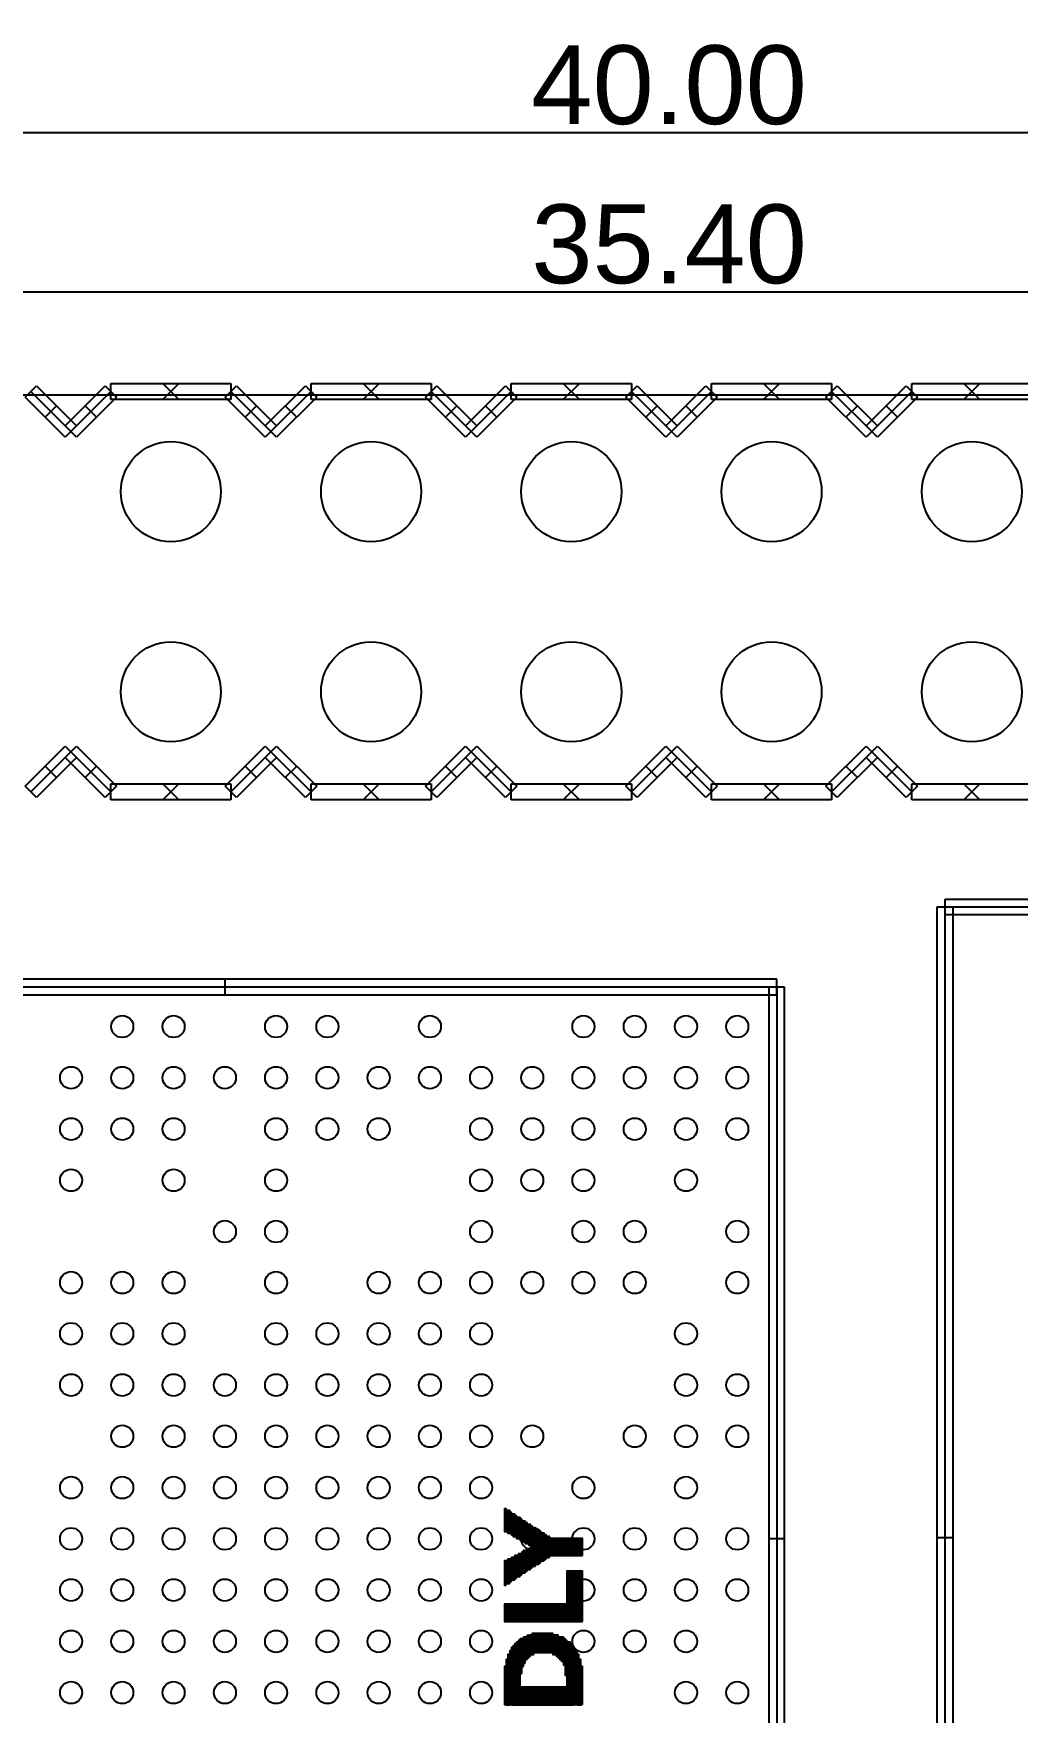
# Model space of a CAD drawing. Header units: millimetres. Extents: x -2.6 to 51, y -0.9 to 44.6.
# Drawn here: x 11.94 to 24.42, y 23.28 to 44.58 of the extents above; entities that cross this region are included whole.
import ezdxf

# ---------------------------------------------------------------- set-up
doc = ezdxf.new("R2010")
doc.units = ezdxf.units.MM
doc.header["$MEASUREMENT"] = 0
for name, color, linetype in [('BOTTOM', 11, 'Continuous'), ('SILK-BOT', 5, 'Continuous'), ('SILK-TOP', 12, 'Continuous'), ('TOP', 1, 'Continuous')]:
    doc.layers.add(name, color=color, linetype=linetype)
doc.styles.add('预设值', font='arial.ttf')
doc.dimstyles.new('尺寸标注造型 01', dxfattribs={"dimtxt": 1, "dimasz": 1, "dimexe": 0.5, "dimexo": 0.5, "dimgap": 0.09, "dimtad": 1, "dimtoh": 1, "dimzin": 1, "dimdsep": 46, "dimtxsty": '预设值', "dimcen": 0.5, "dimazin": 0, "dimtfac": 1, "dimtdec": 4, "dimtix": 1, "dimtmove": 0, "dimatfit": 3, "dimfxl": 1, "dimtolj": 1, "dimtzin": 1, "dimarcsym": 0})

# ---------------------------------------------------------------- blocks, each defined once
blk = doc.blocks.new('*D4')
at = {"layer": 'Defpoints', "color": 0}
for p in [(40, 43.325), (0, 36.856), (40, 36.856)]:
    blk.add_point(p, dxfattribs=at)
at = {"layer": 'TOP', "color": 0, "lineweight": -2}
for p, q in [((0, 37.356), (0, 43.825)), ((40, 37.356), (40, 43.825)), ((1, 43.325), (39, 43.325))]:
    blk.add_line(p, q, dxfattribs=at)
at = {"layer": 'TOP', "color": 0}
for points in [[(1, 43.492), (1, 43.158), (0, 43.325)], [(39, 43.158), (39, 43.492), (40, 43.325)]]:
    blk.add_solid(points, dxfattribs=at)
at = {"layer": 'TOP', "color": 0, "insert": (20, 43.926), "char_height": 1, "attachment_point": 5, "style": '预设值'}
blk.add_mtext('\\A1;40.00', dxfattribs=at)
blk = doc.blocks.new('*D5')
at = {"layer": 'Defpoints', "color": 0}
for p in [(37.7, 41.307), (2.3, 37.7), (37.7, 37.7)]:
    blk.add_point(p, dxfattribs=at)
at = {"layer": 'TOP', "color": 0, "lineweight": -2}
for p, q in [((2.3, 38.2), (2.3, 41.807)), ((37.7, 38.2), (37.7, 41.807)), ((3.3, 41.307), (36.7, 41.307))]:
    blk.add_line(p, q, dxfattribs=at)
at = {"layer": 'TOP', "color": 0}
for points in [[(3.3, 41.473), (3.3, 41.14), (2.3, 41.307)], [(36.7, 41.14), (36.7, 41.473), (37.7, 41.307)]]:
    blk.add_solid(points, dxfattribs=at)
at = {"layer": 'TOP', "color": 0, "insert": (20, 41.907), "char_height": 1, "attachment_point": 5, "style": '预设值'}
blk.add_mtext('\\A1;35.40', dxfattribs=at)

msp = doc.modelspace()

# ---------------------------------------------------------------- linework, layer by layer
at = {"layer": 'BOTTOM'}
for centre, radius in [((13.68, 38.77), 0.635), ((16.22, 38.77), 0.635), ((18.76, 38.77), 0.635), ((21.3, 38.77), 0.635), ((23.84, 38.77), 0.635), ((13.68, 36.23), 0.635), ((16.22, 36.23), 0.635), ((18.76, 36.23), 0.635), ((21.3, 36.23), 0.635), ((23.84, 36.23), 0.635), ((13.064, 31.984), 0.14), ((13.715, 31.984), 0.14), ((15.015, 31.984), 0.14), ((15.666, 31.984), 0.14), ((16.966, 31.984), 0.14), ((18.914, 31.984), 0.14), ((19.564, 31.984), 0.14), ((20.215, 31.984), 0.14), ((20.865, 31.984), 0.14), ((12.414, 31.334), 0.14), ((13.064, 31.334), 0.14), ((13.715, 31.334), 0.14), ((14.365, 31.334), 0.14), ((15.015, 31.334), 0.14), ((15.666, 31.334), 0.14), ((16.316, 31.334), 0.14), ((16.966, 31.334), 0.14), ((17.616, 31.334), 0.14), ((18.264, 31.334), 0.14), ((18.914, 31.334), 0.14), ((19.564, 31.334), 0.14), ((20.215, 31.334), 0.14), ((20.865, 31.334), 0.14), ((12.414, 30.683), 0.14), ((13.064, 30.683), 0.14), ((13.715, 30.683), 0.14), ((15.015, 30.683), 0.14), ((15.666, 30.683), 0.14), ((16.316, 30.683), 0.14), ((17.616, 30.683), 0.14), ((18.264, 30.683), 0.14), ((18.914, 30.683), 0.14), ((19.564, 30.683), 0.14), ((20.215, 30.683), 0.14), ((20.865, 30.683), 0.14), ((12.414, 30.033), 0.14), ((13.715, 30.033), 0.14), ((15.015, 30.033), 0.14), ((17.616, 30.033), 0.14), ((18.264, 30.033), 0.14), ((18.914, 30.033), 0.14), ((20.215, 30.033), 0.14), ((14.365, 29.383), 0.14), ((15.015, 29.383), 0.14), ((17.616, 29.383), 0.14), ((18.914, 29.383), 0.14), ((19.564, 29.383), 0.14), ((20.865, 29.383), 0.14), ((12.414, 28.735), 0.14), ((13.064, 28.735), 0.14), ((13.715, 28.735), 0.14), ((15.015, 28.735), 0.14), ((16.316, 28.735), 0.14), ((16.966, 28.735), 0.14), ((17.616, 28.735), 0.14), ((18.264, 28.735), 0.14), ((18.914, 28.735), 0.14), ((19.564, 28.735), 0.14), ((20.865, 28.735), 0.14), ((12.414, 28.085), 0.14), ((13.064, 28.085), 0.14), ((13.715, 28.085), 0.14), ((15.015, 28.085), 0.14), ((15.666, 28.085), 0.14), ((16.316, 28.085), 0.14), ((16.966, 28.085), 0.14), ((17.616, 28.085), 0.14), ((20.215, 28.085), 0.14), ((12.414, 27.435), 0.14), ((13.064, 27.435), 0.14), ((13.715, 27.435), 0.14), ((14.365, 27.435), 0.14), ((15.015, 27.435), 0.14), ((15.666, 27.435), 0.14), ((16.316, 27.435), 0.14), ((16.966, 27.435), 0.14), ((17.616, 27.435), 0.14), ((20.215, 27.435), 0.14), ((20.865, 27.435), 0.14), ((13.064, 26.785), 0.14), ((13.715, 26.785), 0.14), ((14.365, 26.785), 0.14), ((15.015, 26.785), 0.14), ((15.666, 26.785), 0.14), ((16.316, 26.785), 0.14), ((16.966, 26.785), 0.14), ((17.616, 26.785), 0.14), ((18.264, 26.785), 0.14), ((19.564, 26.785), 0.14), ((20.215, 26.785), 0.14), ((20.865, 26.785), 0.14), ((12.414, 26.134), 0.14), ((13.064, 26.134), 0.14), ((13.715, 26.134), 0.14), ((14.365, 26.134), 0.14), ((15.015, 26.134), 0.14), ((15.666, 26.134), 0.14), ((16.316, 26.134), 0.14), ((16.966, 26.134), 0.14), ((17.616, 26.134), 0.14), ((18.914, 26.134), 0.14), ((20.215, 26.134), 0.14), ((12.414, 25.484), 0.14), ((13.064, 25.484), 0.14), ((13.715, 25.484), 0.14), ((14.365, 25.484), 0.14), ((15.015, 25.484), 0.14), ((15.666, 25.484), 0.14), ((16.316, 25.484), 0.14), ((16.966, 25.484), 0.14), ((17.616, 25.484), 0.14), ((18.264, 25.484), 0.14), ((18.914, 25.484), 0.14), ((19.564, 25.484), 0.14), ((20.215, 25.484), 0.14), ((20.865, 25.484), 0.14), ((12.414, 24.834), 0.14), ((13.064, 24.834), 0.14), ((13.715, 24.834), 0.14), ((14.365, 24.834), 0.14), ((15.015, 24.834), 0.14), ((15.666, 24.834), 0.14), ((16.316, 24.834), 0.14), ((16.966, 24.834), 0.14), ((17.616, 24.834), 0.14), ((18.914, 24.834), 0.14), ((19.564, 24.834), 0.14), ((20.215, 24.834), 0.14), ((20.865, 24.834), 0.14), ((12.414, 24.183), 0.14), ((13.064, 24.183), 0.14), ((13.715, 24.183), 0.14), ((14.365, 24.183), 0.14), ((15.015, 24.183), 0.14), ((15.666, 24.183), 0.14), ((16.316, 24.183), 0.14), ((16.966, 24.183), 0.14), ((17.616, 24.183), 0.14), ((18.914, 24.183), 0.14), ((19.564, 24.183), 0.14), ((20.215, 24.183), 0.14), ((12.414, 23.533), 0.14), ((13.064, 23.533), 0.14), ((13.715, 23.533), 0.14), ((14.365, 23.533), 0.14), ((15.015, 23.533), 0.14), ((15.666, 23.533), 0.14), ((16.316, 23.533), 0.14), ((16.966, 23.533), 0.14), ((17.616, 23.533), 0.14), ((20.215, 23.533), 0.14), ((20.865, 23.533), 0.14)]:
    msp.add_circle(centre, radius, dxfattribs=at)
at = {"layer": 'SILK-BOT'}
for p, q in [((11.83, 39.968), (11.974, 40.112)), ((11.974, 40.112), (12.482, 39.604)), ((12.338, 39.604), (12.846, 40.112)), ((12.846, 40.112), (12.99, 39.968)), ((12.918, 39.938), (12.918, 40.142)), ((12.918, 40.142), (14.442, 40.142)), ((13.782, 39.938), (13.578, 40.142)), ((13.782, 40.142), (13.578, 39.938)), ((14.37, 39.968), (14.514, 40.112)), ((14.442, 40.142), (14.442, 39.938)), ((14.514, 40.112), (15.022, 39.604)), ((14.878, 39.604), (15.386, 40.112)), ((15.386, 40.112), (15.53, 39.968)), ((15.458, 39.938), (15.458, 40.142)), ((15.458, 40.142), (16.982, 40.142)), ((16.322, 39.938), (16.118, 40.142)), ((16.322, 40.142), (16.118, 39.938)), ((16.91, 39.968), (17.054, 40.112)), ((16.982, 40.142), (16.982, 39.938)), ((17.054, 40.112), (17.562, 39.604)), ((17.418, 39.604), (17.926, 40.112)), ((17.926, 40.112), (18.07, 39.968)), ((17.998, 39.938), (17.998, 40.142)), ((17.998, 40.142), (19.522, 40.142)), ((18.862, 39.938), (18.658, 40.142)), ((18.862, 40.142), (18.658, 39.938)), ((19.45, 39.968), (19.594, 40.112)), ((19.522, 40.142), (19.522, 39.938)), ((19.594, 40.112), (20.102, 39.604)), ((19.958, 39.604), (20.466, 40.112)), ((20.466, 40.112), (20.61, 39.968)), ((20.538, 39.938), (20.538, 40.142)), ((20.538, 40.142), (22.062, 40.142)), ((21.402, 39.938), (21.198, 40.142)), ((21.402, 40.142), (21.198, 39.938)), ((21.99, 39.968), (22.134, 40.112)), ((22.062, 40.142), (22.062, 39.938)), ((22.134, 40.112), (22.642, 39.604)), ((22.498, 39.604), (23.006, 40.112)), ((23.006, 40.112), (23.15, 39.968)), ((23.078, 39.938), (23.078, 40.142)), ((23.078, 40.142), (24.602, 40.142)), ((23.942, 39.938), (23.738, 40.142)), ((23.942, 40.142), (23.738, 39.938)), ((12.338, 39.46), (11.83, 39.968)), ((12.41, 39.532), (11.902, 40.04)), ((12.228, 39.858), (12.084, 39.714)), ((12.918, 40.04), (12.41, 39.532)), ((12.99, 39.968), (12.482, 39.46)), ((12.736, 39.714), (12.592, 39.858)), ((14.442, 39.938), (12.918, 39.938)), ((14.878, 39.46), (14.37, 39.968)), ((14.95, 39.532), (14.442, 40.04)), ((14.768, 39.858), (14.624, 39.714)), ((15.458, 40.04), (14.95, 39.532)), ((15.53, 39.968), (15.022, 39.46)), ((15.276, 39.714), (15.132, 39.858)), ((16.982, 39.938), (15.458, 39.938)), ((17.418, 39.46), (16.91, 39.968)), ((17.49, 39.532), (16.982, 40.04)), ((17.308, 39.858), (17.164, 39.714)), ((17.998, 40.04), (17.49, 39.532)), ((18.07, 39.968), (17.562, 39.46)), ((17.816, 39.714), (17.672, 39.858)), ((19.522, 39.938), (17.998, 39.938)), ((19.958, 39.46), (19.45, 39.968)), ((20.03, 39.532), (19.522, 40.04)), ((19.848, 39.858), (19.704, 39.714)), ((20.538, 40.04), (20.03, 39.532)), ((20.61, 39.968), (20.102, 39.46)), ((20.356, 39.714), (20.212, 39.858)), ((22.062, 39.938), (20.538, 39.938)), ((22.498, 39.46), (21.99, 39.968)), ((22.57, 39.532), (22.062, 40.04)), ((22.388, 39.858), (22.244, 39.714)), ((23.078, 40.04), (22.57, 39.532)), ((23.15, 39.968), (22.642, 39.46)), ((22.896, 39.714), (22.752, 39.858)), ((24.602, 39.938), (23.078, 39.938)), ((12.482, 39.604), (12.338, 39.46)), ((12.482, 39.46), (12.338, 39.604)), ((15.022, 39.46), (14.878, 39.604)), ((15.022, 39.604), (14.878, 39.46)), ((17.562, 39.604), (17.418, 39.46)), ((17.562, 39.46), (17.418, 39.604)), ((20.102, 39.604), (19.958, 39.46)), ((20.102, 39.46), (19.958, 39.604)), ((22.642, 39.604), (22.498, 39.46)), ((22.642, 39.46), (22.498, 39.604)), ((11.83, 35.032), (12.338, 35.54)), ((11.902, 34.96), (12.41, 35.468)), ((12.482, 35.396), (11.974, 34.888)), ((12.338, 35.54), (12.482, 35.396)), ((12.338, 35.396), (12.482, 35.54)), ((12.846, 34.888), (12.338, 35.396)), ((12.41, 35.468), (12.918, 34.96)), ((12.482, 35.54), (12.99, 35.032)), ((14.37, 35.032), (14.878, 35.54)), ((14.442, 34.96), (14.95, 35.468)), ((15.022, 35.396), (14.514, 34.888)), ((14.878, 35.54), (15.022, 35.396)), ((14.878, 35.396), (15.022, 35.54)), ((15.386, 34.888), (14.878, 35.396)), ((14.95, 35.468), (15.458, 34.96)), ((15.022, 35.54), (15.53, 35.032)), ((16.91, 35.032), (17.418, 35.54)), ((16.982, 34.96), (17.49, 35.468)), ((17.562, 35.396), (17.054, 34.888)), ((17.418, 35.54), (17.562, 35.396)), ((17.418, 35.396), (17.562, 35.54)), ((17.926, 34.888), (17.418, 35.396)), ((17.49, 35.468), (17.998, 34.96)), ((17.562, 35.54), (18.07, 35.032)), ((19.45, 35.032), (19.958, 35.54)), ((19.522, 34.96), (20.03, 35.468)), ((20.102, 35.396), (19.594, 34.888)), ((19.958, 35.54), (20.102, 35.396)), ((19.958, 35.396), (20.102, 35.54)), ((20.466, 34.888), (19.958, 35.396)), ((20.03, 35.468), (20.538, 34.96)), ((20.102, 35.54), (20.61, 35.032)), ((21.99, 35.032), (22.498, 35.54)), ((22.062, 34.96), (22.57, 35.468)), ((22.642, 35.396), (22.134, 34.888)), ((22.498, 35.54), (22.642, 35.396)), ((22.498, 35.396), (22.642, 35.54)), ((23.006, 34.888), (22.498, 35.396)), ((22.57, 35.468), (23.078, 34.96)), ((22.642, 35.54), (23.15, 35.032)), ((12.084, 35.286), (12.228, 35.142)), ((12.592, 35.142), (12.736, 35.286)), ((14.624, 35.286), (14.768, 35.142)), ((15.132, 35.142), (15.276, 35.286)), ((17.164, 35.286), (17.308, 35.142)), ((17.672, 35.142), (17.816, 35.286)), ((19.704, 35.286), (19.848, 35.142)), ((20.212, 35.142), (20.356, 35.286)), ((22.244, 35.286), (22.388, 35.142)), ((22.752, 35.142), (22.896, 35.286)), ((11.974, 34.888), (11.83, 35.032)), ((12.99, 35.032), (12.846, 34.888)), ((12.918, 34.858), (12.918, 35.062)), ((12.918, 35.062), (14.442, 35.062)), ((13.578, 35.062), (13.782, 34.858)), ((13.578, 34.858), (13.782, 35.062)), ((14.514, 34.888), (14.37, 35.032)), ((14.442, 35.062), (14.442, 34.858)), ((15.53, 35.032), (15.386, 34.888)), ((15.458, 34.858), (15.458, 35.062)), ((15.458, 35.062), (16.982, 35.062)), ((16.118, 35.062), (16.322, 34.858)), ((16.118, 34.858), (16.322, 35.062)), ((17.054, 34.888), (16.91, 35.032)), ((16.982, 35.062), (16.982, 34.858)), ((18.07, 35.032), (17.926, 34.888)), ((17.998, 34.858), (17.998, 35.062)), ((17.998, 35.062), (19.522, 35.062)), ((18.658, 35.062), (18.862, 34.858)), ((18.658, 34.858), (18.862, 35.062)), ((19.594, 34.888), (19.45, 35.032)), ((19.522, 35.062), (19.522, 34.858)), ((20.61, 35.032), (20.466, 34.888)), ((20.538, 34.858), (20.538, 35.062)), ((20.538, 35.062), (22.062, 35.062)), ((21.198, 35.062), (21.402, 34.858)), ((21.198, 34.858), (21.402, 35.062)), ((22.134, 34.888), (21.99, 35.032)), ((22.062, 35.062), (22.062, 34.858)), ((23.15, 35.032), (23.006, 34.888)), ((23.078, 34.858), (23.078, 35.062)), ((23.078, 35.062), (24.602, 35.062)), ((23.738, 35.062), (23.942, 34.858)), ((23.738, 34.858), (23.942, 35.062)), ((14.442, 34.858), (12.918, 34.858)), ((16.982, 34.858), (15.458, 34.858)), ((19.522, 34.858), (17.998, 34.858)), ((22.062, 34.858), (20.538, 34.858)), ((24.602, 34.858), (23.078, 34.858)), ((21.365, 32.585), (7.365, 32.585)), ((21.365, 32.484), (7.365, 32.484)), ((7.365, 32.384), (21.365, 32.384)), ((14.365, 32.585), (14.365, 32.384)), ((21.466, 32.484), (21.265, 32.484)), ((21.265, 32.484), (21.265, 18.484)), ((21.365, 32.384), (21.365, 32.585)), ((21.365, 32.484), (21.365, 18.484)), ((21.466, 18.484), (21.466, 32.484)), ((21.466, 25.484), (21.265, 25.484))]:
    msp.add_line(p, q, dxfattribs=at)
at = {"layer": 'SILK-TOP'}
for p, q in [((11.83, 39.968), (11.974, 40.112)), ((11.974, 40.112), (12.482, 39.604)), ((12.338, 39.604), (12.846, 40.112)), ((12.846, 40.112), (12.99, 39.968)), ((12.918, 39.938), (12.918, 40.142)), ((12.918, 40.142), (14.442, 40.142)), ((13.782, 39.938), (13.578, 40.142)), ((13.782, 40.142), (13.578, 39.938)), ((14.37, 39.968), (14.514, 40.112)), ((14.442, 40.142), (14.442, 39.938)), ((14.514, 40.112), (15.022, 39.604)), ((14.878, 39.604), (15.386, 40.112)), ((15.386, 40.112), (15.53, 39.968)), ((15.458, 39.938), (15.458, 40.142)), ((15.458, 40.142), (16.982, 40.142)), ((16.322, 39.938), (16.118, 40.142)), ((16.322, 40.142), (16.118, 39.938)), ((16.91, 39.968), (17.054, 40.112)), ((16.982, 40.142), (16.982, 39.938)), ((17.054, 40.112), (17.562, 39.604)), ((17.418, 39.604), (17.926, 40.112)), ((17.926, 40.112), (18.07, 39.968)), ((17.998, 39.938), (17.998, 40.142)), ((17.998, 40.142), (19.522, 40.142)), ((18.862, 39.938), (18.658, 40.142)), ((18.862, 40.142), (18.658, 39.938)), ((19.45, 39.968), (19.594, 40.112)), ((19.522, 40.142), (19.522, 39.938)), ((19.594, 40.112), (20.102, 39.604)), ((19.958, 39.604), (20.466, 40.112)), ((20.466, 40.112), (20.61, 39.968)), ((20.538, 39.938), (20.538, 40.142)), ((20.538, 40.142), (22.062, 40.142)), ((21.402, 39.938), (21.198, 40.142)), ((21.402, 40.142), (21.198, 39.938)), ((21.99, 39.968), (22.134, 40.112)), ((22.062, 40.142), (22.062, 39.938)), ((22.134, 40.112), (22.642, 39.604)), ((22.498, 39.604), (23.006, 40.112)), ((23.006, 40.112), (23.15, 39.968)), ((23.078, 39.938), (23.078, 40.142)), ((23.078, 40.142), (24.602, 40.142)), ((23.942, 39.938), (23.738, 40.142)), ((23.942, 40.142), (23.738, 39.938)), ((12.338, 39.46), (11.83, 39.968)), ((12.41, 39.532), (11.902, 40.04)), ((12.228, 39.858), (12.084, 39.714)), ((12.918, 40.04), (12.41, 39.532)), ((12.99, 39.968), (12.482, 39.46)), ((12.736, 39.714), (12.592, 39.858)), ((14.442, 39.938), (12.918, 39.938)), ((14.878, 39.46), (14.37, 39.968)), ((14.95, 39.532), (14.442, 40.04)), ((14.768, 39.858), (14.624, 39.714)), ((15.458, 40.04), (14.95, 39.532)), ((15.53, 39.968), (15.022, 39.46)), ((15.276, 39.714), (15.132, 39.858)), ((16.982, 39.938), (15.458, 39.938)), ((17.418, 39.46), (16.91, 39.968)), ((17.49, 39.532), (16.982, 40.04)), ((17.308, 39.858), (17.164, 39.714)), ((17.998, 40.04), (17.49, 39.532)), ((18.07, 39.968), (17.562, 39.46)), ((17.816, 39.714), (17.672, 39.858)), ((19.522, 39.938), (17.998, 39.938)), ((19.958, 39.46), (19.45, 39.968)), ((20.03, 39.532), (19.522, 40.04)), ((19.848, 39.858), (19.704, 39.714)), ((20.538, 40.04), (20.03, 39.532)), ((20.61, 39.968), (20.102, 39.46)), ((20.356, 39.714), (20.212, 39.858)), ((22.062, 39.938), (20.538, 39.938)), ((22.498, 39.46), (21.99, 39.968)), ((22.57, 39.532), (22.062, 40.04)), ((22.388, 39.858), (22.244, 39.714)), ((23.078, 40.04), (22.57, 39.532)), ((23.15, 39.968), (22.642, 39.46)), ((22.896, 39.714), (22.752, 39.858)), ((24.602, 39.938), (23.078, 39.938)), ((12.482, 39.46), (12.338, 39.604)), ((12.482, 39.604), (12.338, 39.46)), ((15.022, 39.46), (14.878, 39.604)), ((15.022, 39.604), (14.878, 39.46)), ((17.562, 39.46), (17.418, 39.604)), ((17.562, 39.604), (17.418, 39.46)), ((20.102, 39.46), (19.958, 39.604)), ((20.102, 39.604), (19.958, 39.46)), ((22.642, 39.46), (22.498, 39.604)), ((22.642, 39.604), (22.498, 39.46)), ((11.83, 35.032), (12.338, 35.54)), ((11.902, 34.96), (12.41, 35.468)), ((12.482, 35.396), (11.974, 34.888)), ((12.338, 35.54), (12.482, 35.396)), ((12.338, 35.396), (12.482, 35.54)), ((12.846, 34.888), (12.338, 35.396)), ((12.41, 35.468), (12.918, 34.96)), ((12.482, 35.54), (12.99, 35.032)), ((14.37, 35.032), (14.878, 35.54)), ((14.442, 34.96), (14.95, 35.468)), ((15.022, 35.396), (14.514, 34.888)), ((14.878, 35.54), (15.022, 35.396)), ((14.878, 35.396), (15.022, 35.54)), ((15.386, 34.888), (14.878, 35.396)), ((14.95, 35.468), (15.458, 34.96)), ((15.022, 35.54), (15.53, 35.032)), ((16.91, 35.032), (17.418, 35.54)), ((16.982, 34.96), (17.49, 35.468)), ((17.562, 35.396), (17.054, 34.888)), ((17.418, 35.54), (17.562, 35.396)), ((17.418, 35.396), (17.562, 35.54)), ((17.926, 34.888), (17.418, 35.396)), ((17.49, 35.468), (17.998, 34.96)), ((17.562, 35.54), (18.07, 35.032)), ((19.45, 35.032), (19.958, 35.54)), ((19.522, 34.96), (20.03, 35.468)), ((20.102, 35.396), (19.594, 34.888)), ((19.958, 35.54), (20.102, 35.396)), ((19.958, 35.396), (20.102, 35.54)), ((20.466, 34.888), (19.958, 35.396)), ((20.03, 35.468), (20.538, 34.96)), ((20.102, 35.54), (20.61, 35.032)), ((21.99, 35.032), (22.498, 35.54)), ((22.062, 34.96), (22.57, 35.468)), ((22.642, 35.396), (22.134, 34.888)), ((22.498, 35.54), (22.642, 35.396)), ((22.498, 35.396), (22.642, 35.54)), ((23.006, 34.888), (22.498, 35.396)), ((22.57, 35.468), (23.078, 34.96)), ((22.642, 35.54), (23.15, 35.032)), ((12.084, 35.286), (12.228, 35.142)), ((12.592, 35.142), (12.736, 35.286)), ((14.624, 35.286), (14.768, 35.142)), ((15.132, 35.142), (15.276, 35.286)), ((17.164, 35.286), (17.308, 35.142)), ((17.672, 35.142), (17.816, 35.286)), ((19.704, 35.286), (19.848, 35.142)), ((20.212, 35.142), (20.356, 35.286)), ((22.244, 35.286), (22.388, 35.142)), ((22.752, 35.142), (22.896, 35.286)), ((11.974, 34.888), (11.83, 35.032)), ((12.99, 35.032), (12.846, 34.888)), ((12.918, 34.858), (12.918, 35.062)), ((12.918, 35.062), (14.442, 35.062)), ((13.578, 35.062), (13.782, 34.858)), ((13.578, 34.858), (13.782, 35.062)), ((14.514, 34.888), (14.37, 35.032)), ((14.442, 35.062), (14.442, 34.858)), ((15.53, 35.032), (15.386, 34.888)), ((15.458, 34.858), (15.458, 35.062)), ((15.458, 35.062), (16.982, 35.062)), ((16.118, 35.062), (16.322, 34.858)), ((16.118, 34.858), (16.322, 35.062)), ((17.054, 34.888), (16.91, 35.032)), ((16.982, 35.062), (16.982, 34.858)), ((18.07, 35.032), (17.926, 34.888)), ((17.998, 34.858), (17.998, 35.062)), ((17.998, 35.062), (19.522, 35.062)), ((18.658, 35.062), (18.862, 34.858)), ((18.658, 34.858), (18.862, 35.062)), ((19.594, 34.888), (19.45, 35.032)), ((19.522, 35.062), (19.522, 34.858)), ((20.61, 35.032), (20.466, 34.888)), ((20.538, 34.858), (20.538, 35.062)), ((20.538, 35.062), (22.062, 35.062)), ((21.198, 35.062), (21.402, 34.858)), ((21.198, 34.858), (21.402, 35.062)), ((22.134, 34.888), (21.99, 35.032)), ((22.062, 35.062), (22.062, 34.858)), ((23.15, 35.032), (23.006, 34.888)), ((23.078, 34.858), (23.078, 35.062)), ((23.078, 35.062), (24.602, 35.062)), ((23.738, 35.062), (23.942, 34.858)), ((23.738, 34.858), (23.942, 35.062)), ((14.442, 34.858), (12.918, 34.858)), ((16.982, 34.858), (15.458, 34.858)), ((19.522, 34.858), (17.998, 34.858)), ((22.062, 34.858), (20.538, 34.858)), ((24.602, 34.858), (23.078, 34.858)), ((23.4, 17.499), (23.4, 33.501)), ((23.4, 33.501), (23.6, 33.501)), ((23.5, 33.401), (23.5, 33.601)), ((23.5, 33.601), (44.892, 33.601)), ((23.5, 17.499), (23.5, 33.501)), ((23.5, 33.501), (44.892, 33.501)), ((23.6, 33.501), (23.6, 17.499)), ((44.892, 33.401), (23.5, 33.401)), ((23.4, 25.5), (23.6, 25.5))]:
    msp.add_line(p, q, dxfattribs=at)
for points in [[(17.934, 25.578), (17.934, 25.864), (17.912, 25.864), (17.912, 25.578), (17.934, 25.578)], [(17.956, 25.578), (17.956, 25.842), (17.934, 25.842), (17.934, 25.578), (17.956, 25.578)], [(17.978, 25.556), (17.978, 25.842), (17.956, 25.842), (17.956, 25.556), (17.978, 25.556)], [(18, 25.556), (18, 25.82), (17.978, 25.82), (17.978, 25.556), (18, 25.556)], [(18.022, 25.534), (18.022, 25.798), (18, 25.798), (18, 25.534), (18.022, 25.534)], [(18.044, 25.512), (18.044, 25.798), (18.022, 25.798), (18.022, 25.512), (18.044, 25.512)], [(18.066, 25.512), (18.066, 25.776), (18.044, 25.776), (18.044, 25.512), (18.066, 25.512)], [(18.088, 25.49), (18.088, 25.754), (18.066, 25.754), (18.066, 25.49), (18.088, 25.49)], [(18.11, 25.49), (18.11, 25.754), (18.088, 25.754), (18.088, 25.49), (18.11, 25.49)], [(18.132, 25.468), (18.132, 25.732), (18.11, 25.732), (18.11, 25.468), (18.132, 25.468)], [(18.154, 25.468), (18.154, 25.71), (18.132, 25.71), (18.132, 25.468), (18.154, 25.468)], [(18.176, 25.446), (18.176, 25.71), (18.154, 25.71), (18.154, 25.446), (18.176, 25.446)], [(18.198, 25.425), (18.198, 25.688), (18.176, 25.688), (18.176, 25.425), (18.198, 25.425)], [(18.22, 25.425), (18.22, 25.666), (18.198, 25.666), (18.198, 25.425), (18.22, 25.425)], [(18.242, 25.402), (18.242, 25.666), (18.22, 25.666), (18.22, 25.402), (18.242, 25.402)], [(18.264, 25.403), (18.264, 25.644), (18.242, 25.644), (18.242, 25.403), (18.264, 25.403)], [(18.285, 25.139), (18.285, 25.622), (18.263, 25.622), (18.263, 25.139), (18.285, 25.139)], [(18.307, 25.139), (18.307, 25.622), (18.285, 25.622), (18.285, 25.139), (18.307, 25.139)], [(18.329, 25.161), (18.329, 25.6), (18.307, 25.6), (18.307, 25.161), (18.329, 25.161)], [(18.351, 25.161), (18.351, 25.6), (18.329, 25.6), (18.329, 25.161), (18.351, 25.161)], [(18.373, 25.183), (18.373, 25.578), (18.351, 25.578), (18.351, 25.183), (18.373, 25.183)], [(18.22, 25.095), (18.22, 25.358), (18.198, 25.358), (18.198, 25.095), (18.22, 25.095)], [(18.242, 25.095), (18.242, 25.358), (18.22, 25.358), (18.22, 25.095), (18.242, 25.095)], [(18.264, 25.117), (18.264, 25.38), (18.242, 25.38), (18.242, 25.117), (18.264, 25.117)], [(18.395, 25.205), (18.395, 25.556), (18.373, 25.556), (18.373, 25.205), (18.395, 25.205)], [(18.417, 25.205), (18.417, 25.556), (18.395, 25.556), (18.395, 25.205), (18.417, 25.205)], [(18.439, 25.227), (18.439, 25.534), (18.417, 25.534), (18.417, 25.227), (18.439, 25.227)], [(18.461, 25.249), (18.461, 25.512), (18.439, 25.512), (18.439, 25.249), (18.461, 25.249)], [(18.483, 25.249), (18.483, 25.512), (18.461, 25.512), (18.461, 25.249), (18.483, 25.249)], [(18.505, 25.271), (18.505, 25.49), (18.483, 25.49), (18.483, 25.271), (18.505, 25.271)], [(18.527, 25.271), (18.527, 25.49), (18.505, 25.49), (18.505, 25.271), (18.527, 25.271)], [(18.549, 25.271), (18.549, 25.49), (18.527, 25.49), (18.527, 25.271), (18.549, 25.271)], [(18.571, 25.271), (18.571, 25.49), (18.549, 25.49), (18.549, 25.271), (18.571, 25.271)], [(18.593, 25.271), (18.593, 25.49), (18.571, 25.49), (18.571, 25.271), (18.593, 25.271)], [(18.615, 25.271), (18.615, 25.49), (18.593, 25.49), (18.593, 25.271), (18.615, 25.271)], [(18.637, 25.271), (18.637, 25.49), (18.615, 25.49), (18.615, 25.271), (18.637, 25.271)], [(18.659, 25.271), (18.659, 25.49), (18.637, 25.49), (18.637, 25.271), (18.659, 25.271)], [(18.681, 25.271), (18.681, 25.49), (18.659, 25.49), (18.659, 25.271), (18.681, 25.271)], [(18.703, 25.271), (18.703, 25.49), (18.681, 25.49), (18.681, 25.271), (18.703, 25.271)], [(18.725, 25.271), (18.725, 25.49), (18.703, 25.49), (18.703, 25.271), (18.725, 25.271)], [(18.747, 25.271), (18.747, 25.49), (18.725, 25.49), (18.725, 25.271), (18.747, 25.271)], [(18.769, 25.271), (18.769, 25.49), (18.747, 25.49), (18.747, 25.271), (18.769, 25.271)], [(18.791, 25.271), (18.791, 25.49), (18.769, 25.49), (18.769, 25.271), (18.791, 25.271)], [(18.813, 25.271), (18.813, 25.49), (18.791, 25.49), (18.791, 25.271), (18.813, 25.271)], [(18.835, 25.271), (18.835, 25.49), (18.813, 25.49), (18.813, 25.271), (18.835, 25.271)], [(18.857, 25.271), (18.857, 25.49), (18.835, 25.49), (18.835, 25.271), (18.857, 25.271)], [(18.879, 25.271), (18.879, 25.49), (18.857, 25.49), (18.857, 25.271), (18.879, 25.271)], [(18.901, 25.271), (18.901, 25.49), (18.879, 25.49), (18.879, 25.271), (18.901, 25.271)], [(17.934, 24.897), (17.934, 25.205), (17.912, 25.205), (17.912, 24.897), (17.934, 24.897)], [(17.956, 24.919), (17.956, 25.205), (17.934, 25.205), (17.934, 24.919), (17.956, 24.919)], [(17.978, 24.919), (17.978, 25.227), (17.956, 25.227), (17.956, 24.919), (17.978, 24.919)], [(18, 24.941), (18, 25.227), (17.978, 25.227), (17.978, 24.941), (18, 24.941)], [(18.022, 24.963), (18.022, 25.249), (18, 25.249), (18, 24.963), (18.022, 24.963)], [(18.044, 24.963), (18.044, 25.249), (18.022, 25.249), (18.022, 24.963), (18.044, 24.963)], [(18.066, 24.985), (18.066, 25.271), (18.044, 25.271), (18.044, 24.985), (18.066, 24.985)], [(18.088, 25.007), (18.088, 25.271), (18.066, 25.271), (18.066, 25.007), (18.088, 25.007)], [(18.11, 25.007), (18.11, 25.293), (18.088, 25.293), (18.088, 25.007), (18.11, 25.007)], [(18.132, 25.029), (18.132, 25.293), (18.11, 25.293), (18.11, 25.029), (18.132, 25.029)], [(18.154, 25.051), (18.154, 25.315), (18.132, 25.315), (18.132, 25.051), (18.154, 25.051)], [(18.176, 25.051), (18.176, 25.336), (18.154, 25.336), (18.154, 25.051), (18.176, 25.051)], [(18.198, 25.073), (18.198, 25.337), (18.176, 25.337), (18.176, 25.073), (18.198, 25.073)], [(18.725, 24.435), (18.725, 25.073), (18.703, 25.073), (18.703, 24.435), (18.725, 24.435)], [(18.747, 24.435), (18.747, 25.073), (18.725, 25.073), (18.725, 24.435), (18.747, 24.435)], [(18.769, 24.435), (18.769, 25.073), (18.747, 25.073), (18.747, 24.435), (18.769, 24.435)], [(18.791, 24.435), (18.791, 25.073), (18.769, 25.073), (18.769, 24.435), (18.791, 24.435)], [(18.813, 24.435), (18.813, 25.073), (18.791, 25.073), (18.791, 24.435), (18.813, 24.435)], [(18.835, 24.435), (18.835, 25.073), (18.813, 25.073), (18.813, 24.435), (18.835, 24.435)], [(18.857, 24.435), (18.857, 25.073), (18.835, 25.073), (18.835, 24.435), (18.857, 24.435)], [(18.879, 24.435), (18.879, 25.073), (18.857, 25.073), (18.857, 24.435), (18.879, 24.435)], [(18.901, 24.435), (18.901, 25.073), (18.879, 25.073), (18.879, 24.435), (18.901, 24.435)], [(17.934, 24.435), (17.934, 24.655), (17.912, 24.655), (17.912, 24.435), (17.934, 24.435)], [(17.956, 24.435), (17.956, 24.655), (17.934, 24.655), (17.934, 24.435), (17.956, 24.435)], [(17.978, 24.435), (17.978, 24.655), (17.956, 24.655), (17.956, 24.435), (17.978, 24.435)], [(18, 24.435), (18, 24.655), (17.978, 24.655), (17.978, 24.435), (18, 24.435)], [(18.022, 24.435), (18.022, 24.655), (18, 24.655), (18, 24.435), (18.022, 24.435)], [(18.044, 24.435), (18.044, 24.655), (18.022, 24.655), (18.022, 24.435), (18.044, 24.435)], [(18.066, 24.435), (18.066, 24.655), (18.044, 24.655), (18.044, 24.435), (18.066, 24.435)], [(18.088, 24.435), (18.088, 24.655), (18.066, 24.655), (18.066, 24.435), (18.088, 24.435)], [(18.11, 24.435), (18.11, 24.655), (18.088, 24.655), (18.088, 24.435), (18.11, 24.435)], [(18.132, 24.435), (18.132, 24.655), (18.11, 24.655), (18.11, 24.435), (18.132, 24.435)], [(18.154, 24.435), (18.154, 24.655), (18.132, 24.655), (18.132, 24.435), (18.154, 24.435)], [(18.176, 24.435), (18.176, 24.655), (18.154, 24.655), (18.154, 24.435), (18.176, 24.435)], [(18.198, 24.435), (18.198, 24.655), (18.176, 24.655), (18.176, 24.435), (18.198, 24.435)], [(18.22, 24.435), (18.22, 24.655), (18.198, 24.655), (18.198, 24.435), (18.22, 24.435)], [(18.242, 24.435), (18.242, 24.655), (18.22, 24.655), (18.22, 24.435), (18.242, 24.435)], [(18.264, 24.435), (18.264, 24.655), (18.242, 24.655), (18.242, 24.435), (18.264, 24.435)], [(18.285, 24.435), (18.285, 24.655), (18.263, 24.655), (18.263, 24.435), (18.285, 24.435)], [(18.307, 24.435), (18.307, 24.655), (18.285, 24.655), (18.285, 24.435), (18.307, 24.435)], [(18.329, 24.435), (18.329, 24.655), (18.307, 24.655), (18.307, 24.435), (18.329, 24.435)], [(18.351, 24.435), (18.351, 24.655), (18.329, 24.655), (18.329, 24.435), (18.351, 24.435)], [(18.373, 24.435), (18.373, 24.655), (18.351, 24.655), (18.351, 24.435), (18.373, 24.435)], [(18.395, 24.435), (18.395, 24.655), (18.373, 24.655), (18.373, 24.435), (18.395, 24.435)], [(18.417, 24.435), (18.417, 24.655), (18.395, 24.655), (18.395, 24.435), (18.417, 24.435)], [(18.439, 24.435), (18.439, 24.655), (18.417, 24.655), (18.417, 24.435), (18.439, 24.435)], [(18.461, 24.435), (18.461, 24.655), (18.439, 24.655), (18.439, 24.435), (18.461, 24.435)], [(18.483, 24.435), (18.483, 24.655), (18.461, 24.655), (18.461, 24.435), (18.483, 24.435)], [(18.505, 24.435), (18.505, 24.655), (18.483, 24.655), (18.483, 24.435), (18.505, 24.435)], [(18.527, 24.435), (18.527, 24.655), (18.505, 24.655), (18.505, 24.435), (18.527, 24.435)], [(18.549, 24.435), (18.549, 24.655), (18.527, 24.655), (18.527, 24.435), (18.549, 24.435)], [(18.571, 24.435), (18.571, 24.655), (18.549, 24.655), (18.549, 24.435), (18.571, 24.435)], [(18.593, 24.435), (18.593, 24.655), (18.571, 24.655), (18.571, 24.435), (18.593, 24.435)], [(18.615, 24.435), (18.615, 24.655), (18.593, 24.655), (18.593, 24.435), (18.615, 24.435)], [(18.637, 24.435), (18.637, 24.655), (18.615, 24.655), (18.615, 24.435), (18.637, 24.435)], [(18.659, 24.435), (18.659, 24.655), (18.637, 24.655), (18.637, 24.435), (18.659, 24.435)], [(18.681, 24.435), (18.681, 24.655), (18.659, 24.655), (18.659, 24.435), (18.681, 24.435)], [(18.703, 24.435), (18.703, 24.655), (18.681, 24.655), (18.681, 24.435), (18.703, 24.435)], [(18.022, 23.38), (18.022, 24.106), (18, 24.106), (18, 23.38), (18.022, 23.38)], [(18.044, 23.38), (18.044, 24.128), (18.022, 24.128), (18.022, 23.38), (18.044, 23.38)], [(18.066, 23.38), (18.066, 24.15), (18.044, 24.15), (18.044, 23.38), (18.066, 23.38)], [(18.088, 23.38), (18.088, 24.172), (18.066, 24.172), (18.066, 23.38), (18.088, 23.38)], [(18.11, 23.38), (18.11, 24.194), (18.088, 24.194), (18.088, 23.38), (18.11, 23.38)], [(18.132, 23.776), (18.132, 24.216), (18.11, 24.216), (18.11, 23.776), (18.132, 23.776)], [(18.154, 23.864), (18.154, 24.216), (18.132, 24.216), (18.132, 23.864), (18.154, 23.864)], [(18.176, 23.908), (18.176, 24.238), (18.154, 24.238), (18.154, 23.908), (18.176, 23.908)], [(18.198, 23.952), (18.198, 24.238), (18.176, 24.238), (18.176, 23.952), (18.198, 23.952)], [(18.22, 23.974), (18.22, 24.259), (18.198, 24.259), (18.198, 23.974), (18.22, 23.974)], [(18.242, 23.996), (18.242, 24.26), (18.22, 24.26), (18.22, 23.996), (18.242, 23.996)], [(18.264, 24.018), (18.264, 24.26), (18.242, 24.26), (18.242, 24.018), (18.264, 24.018)], [(18.285, 24.018), (18.285, 24.282), (18.263, 24.282), (18.263, 24.018), (18.285, 24.018)], [(18.307, 24.04), (18.307, 24.282), (18.285, 24.282), (18.285, 24.04), (18.307, 24.04)], [(18.329, 24.04), (18.329, 24.282), (18.307, 24.282), (18.307, 24.04), (18.329, 24.04)], [(18.351, 24.04), (18.351, 24.282), (18.329, 24.282), (18.329, 24.04), (18.351, 24.04)], [(18.373, 24.04), (18.373, 24.282), (18.351, 24.282), (18.351, 24.04), (18.373, 24.04)], [(18.395, 24.04), (18.395, 24.282), (18.373, 24.282), (18.373, 24.04), (18.395, 24.04)], [(18.417, 24.04), (18.417, 24.282), (18.395, 24.282), (18.395, 24.04), (18.417, 24.04)], [(18.439, 24.04), (18.439, 24.282), (18.417, 24.282), (18.417, 24.04), (18.439, 24.04)], [(18.461, 24.04), (18.461, 24.282), (18.439, 24.282), (18.439, 24.04), (18.461, 24.04)], [(18.483, 24.04), (18.483, 24.282), (18.461, 24.282), (18.461, 24.04), (18.483, 24.04)], [(18.505, 24.04), (18.505, 24.282), (18.483, 24.282), (18.483, 24.04), (18.505, 24.04)], [(18.527, 24.04), (18.527, 24.282), (18.505, 24.282), (18.505, 24.04), (18.527, 24.04)], [(18.549, 24.018), (18.549, 24.26), (18.527, 24.26), (18.527, 24.018), (18.549, 24.018)], [(18.571, 24.018), (18.571, 24.26), (18.549, 24.26), (18.549, 24.018), (18.571, 24.018)], [(18.593, 23.996), (18.593, 24.26), (18.571, 24.26), (18.571, 23.996), (18.593, 23.996)], [(18.615, 23.974), (18.615, 24.238), (18.593, 24.238), (18.593, 23.974), (18.615, 23.974)], [(18.637, 23.952), (18.637, 24.238), (18.615, 24.238), (18.615, 23.952), (18.637, 23.952)], [(18.659, 23.93), (18.659, 24.238), (18.637, 24.238), (18.637, 23.93), (18.659, 23.93)], [(18.681, 23.886), (18.681, 24.216), (18.659, 24.216), (18.659, 23.886), (18.681, 23.886)], [(18.703, 23.754), (18.703, 24.194), (18.681, 24.194), (18.681, 23.754), (18.703, 23.754)], [(18.725, 23.38), (18.725, 24.172), (18.703, 24.172), (18.703, 23.38), (18.725, 23.38)], [(18.747, 23.38), (18.747, 24.172), (18.725, 24.172), (18.725, 23.38), (18.747, 23.38)], [(18.769, 23.38), (18.769, 24.15), (18.747, 24.15), (18.747, 23.38), (18.769, 23.38)], [(18.791, 23.38), (18.791, 24.106), (18.769, 24.106), (18.769, 23.38), (18.791, 23.38)], [(18.813, 23.381), (18.813, 24.084), (18.791, 24.084), (18.791, 23.381), (18.813, 23.381)], [(17.934, 23.381), (17.934, 23.864), (17.912, 23.864), (17.912, 23.381), (17.934, 23.381)], [(17.956, 23.38), (17.956, 23.952), (17.934, 23.952), (17.934, 23.38), (17.956, 23.38)], [(17.978, 23.38), (17.978, 24.018), (17.956, 24.018), (17.956, 23.38), (17.978, 23.38)], [(18, 23.381), (18, 24.062), (17.978, 24.062), (17.978, 23.381), (18, 23.381)], [(18.835, 23.381), (18.835, 24.04), (18.813, 24.04), (18.813, 23.381), (18.835, 23.381)], [(18.857, 23.38), (18.857, 24.018), (18.835, 24.018), (18.835, 23.38), (18.857, 23.38)], [(18.879, 23.38), (18.879, 23.952), (18.857, 23.952), (18.857, 23.38), (18.879, 23.38)], [(18.901, 23.381), (18.901, 23.864), (18.879, 23.864), (18.879, 23.381), (18.901, 23.381)], [(18.132, 23.38), (18.132, 23.6), (18.11, 23.6), (18.11, 23.38), (18.132, 23.38)], [(18.154, 23.38), (18.154, 23.6), (18.132, 23.6), (18.132, 23.38), (18.154, 23.38)], [(18.176, 23.38), (18.176, 23.6), (18.154, 23.6), (18.154, 23.38), (18.176, 23.38)], [(18.198, 23.38), (18.198, 23.6), (18.176, 23.6), (18.176, 23.38), (18.198, 23.38)], [(18.22, 23.38), (18.22, 23.6), (18.198, 23.6), (18.198, 23.38), (18.22, 23.38)], [(18.242, 23.38), (18.242, 23.6), (18.22, 23.6), (18.22, 23.38), (18.242, 23.38)], [(18.264, 23.38), (18.264, 23.6), (18.242, 23.6), (18.242, 23.38), (18.264, 23.38)], [(18.285, 23.38), (18.285, 23.6), (18.263, 23.6), (18.263, 23.38), (18.285, 23.38)], [(18.307, 23.38), (18.307, 23.6), (18.285, 23.6), (18.285, 23.38), (18.307, 23.38)], [(18.329, 23.38), (18.329, 23.6), (18.307, 23.6), (18.307, 23.38), (18.329, 23.38)], [(18.351, 23.38), (18.351, 23.6), (18.329, 23.6), (18.329, 23.38), (18.351, 23.38)], [(18.373, 23.38), (18.373, 23.6), (18.351, 23.6), (18.351, 23.38), (18.373, 23.38)], [(18.395, 23.38), (18.395, 23.6), (18.373, 23.6), (18.373, 23.38), (18.395, 23.38)], [(18.417, 23.38), (18.417, 23.6), (18.395, 23.6), (18.395, 23.38), (18.417, 23.38)], [(18.439, 23.38), (18.439, 23.6), (18.417, 23.6), (18.417, 23.38), (18.439, 23.38)], [(18.461, 23.38), (18.461, 23.6), (18.439, 23.6), (18.439, 23.38), (18.461, 23.38)], [(18.483, 23.38), (18.483, 23.6), (18.461, 23.6), (18.461, 23.38), (18.483, 23.38)], [(18.505, 23.38), (18.505, 23.6), (18.483, 23.6), (18.483, 23.38), (18.505, 23.38)], [(18.527, 23.38), (18.527, 23.6), (18.505, 23.6), (18.505, 23.38), (18.527, 23.38)], [(18.549, 23.38), (18.549, 23.6), (18.527, 23.6), (18.527, 23.38), (18.549, 23.38)], [(18.571, 23.38), (18.571, 23.6), (18.549, 23.6), (18.549, 23.38), (18.571, 23.38)], [(18.593, 23.38), (18.593, 23.6), (18.571, 23.6), (18.571, 23.38), (18.593, 23.38)], [(18.615, 23.38), (18.615, 23.6), (18.593, 23.6), (18.593, 23.38), (18.615, 23.38)], [(18.637, 23.38), (18.637, 23.6), (18.615, 23.6), (18.615, 23.38), (18.637, 23.38)], [(18.659, 23.38), (18.659, 23.6), (18.637, 23.6), (18.637, 23.38), (18.659, 23.38)], [(18.681, 23.38), (18.681, 23.6), (18.659, 23.6), (18.659, 23.38), (18.681, 23.38)], [(18.703, 23.38), (18.703, 23.6), (18.681, 23.6), (18.681, 23.38), (18.703, 23.38)]]:
    msp.add_lwpolyline(points, dxfattribs=at)
at = {"layer": 'TOP'}
msp.add_lwpolyline([(0, 2.3), (0, 37.7, -0.414213), (2.3, 40), (37.7, 40, -0.414213), (40, 37.7), (40, 2.3, -0.414213), (37.7, 0), (2.3, 0, -0.414212), (0, 2.3)], format="xyb", dxfattribs=at)
for centre in [(13.68, 38.77), (16.22, 38.77), (18.76, 38.77), (21.3, 38.77), (23.84, 38.77), (13.68, 36.23), (16.22, 36.23), (18.76, 36.23), (21.3, 36.23), (23.84, 36.23)]:
    msp.add_circle(centre, 0.635, dxfattribs=at)

# ---------------------------------------------------------------- dimensions: what is measured, and where the dimension line sits
for base, p1, p2, picture, middle in [((40, 43.325), (0, 36.856), (40, 36.856), '*D4', (20, 43.926)), ((37.7, 41.307), (2.3, 37.7), (37.7, 37.7), '*D5', (20, 41.907))]:
    dim = msp.add_linear_dim(base=base, p1=p1, p2=p2, dimstyle='尺寸标注造型 01', override={"dimtmove": 1}, dxfattribs=at)
    dim.commit()
    dim.dimension.update_dxf_attribs({"geometry": picture, "text_midpoint": middle})

doc.saveas('drawing.dxf')
